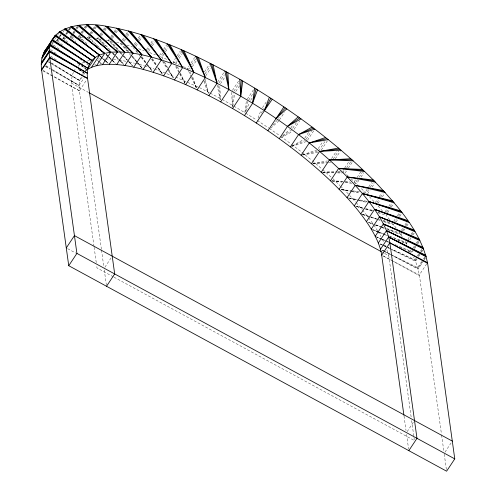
<?xml version="1.0" encoding="UTF-8"?>
<svg xmlns="http://www.w3.org/2000/svg" width="496" height="496" viewBox="0 0 496 496"><rect width="100%" height="100%" fill="white"/><g stroke="black" fill="none" stroke-linecap="round" stroke-linejoin="round"><path stroke-width="0.37" stroke-dasharray="2.48 1.86" d="M232.649 106.231L233.083 92.43M94.023 246.462L71.356 83.099L72.224 74.884L73.6 72.224M232.872 106.249L234.465 94.073M244.85 112.555L246.345 101.141M245.322 112.015L247.926 101.258M246.276 110.658L249.141 102.895M258.063 118.079L260.933 110.31M261.311 113.162L262.328 111.191M73.941 71.56L75.652 68.243M52.223 43.115L53.041 41.887M54.672 39.42L55.893 37.572M57.524 35.111L59.563 32.029M56.488 40.753L57.71 38.905M59.34 36.437L60.568 34.59M56.612 41.069L57.834 39.221M59.47 36.76L60.692 34.912M62.744 45.13L57.251 40.858L58.478 39.01M60.109 36.543L61.33 34.695M62.961 32.234L65.001 29.152M62.787 38.521L64.009 36.673M65.639 34.212L66.861 32.364M68.491 29.896L69.719 28.049M64.238 37.076L63.017 38.924L62.378 39.141M66.278 33.995L68.318 30.919M68.727 30.299L71.176 26.604M64.579 37.56L63.761 38.793L69.124 43.202M66.613 34.478L67.84 32.631M69.471 30.169L71.511 27.088M70.116 37.119L71.343 35.272M72.974 32.81L74.195 30.963M75.826 28.495L77.054 26.648M71.678 35.755L70.451 37.603L69.713 37.739M73.309 33.294L74.53 31.446M76.57 28.365L78.61 25.284M73.334 34.478L71.294 37.553L75.913 41.571M73.743 33.858L75.373 31.397M77.004 28.935L79.044 25.854M79.261 35.321L78.033 37.169L82.807 37.268M80.891 32.854L82.522 30.392M84.153 27.931L85.374 26.083M80.104 35.272L78.876 37.119L84.029 41.732M81.735 32.81L82.956 30.957M84.996 27.881L87.036 24.8M80.631 35.923L79.813 37.157L87.73 44.46M82.262 33.461L83.483 31.614M85.523 28.532L87.563 25.451M88.995 39.004L87.302 37.436L88.524 35.588M90.154 33.127L91.382 31.279M93.012 28.811L95.052 25.73M89.051 36.239L88.238 37.473L87.302 37.436M90.681 33.778L91.909 31.93M93.949 28.849L96.391 25.153M90.074 36.357L89.261 37.591L100.787 48.924M91.704 33.895L92.932 32.048M94.972 28.966L97.011 25.885M98.264 37.312L97.452 38.539L105.679 46.636M99.894 34.844L101.525 32.383M103.156 29.915L104.792 27.454M100.514 35.582L102.145 33.114M104.185 30.033L106.218 26.958M101.618 35.78L103.249 33.319M104.879 30.851L107.328 27.156M84.977 70.971L86.199 69.124M82.169 76.961L79.726 80.656L48.565 62.118M83.799 74.493L86.657 70.184M109.232 39.24L108.419 40.474L119.493 52.136M110.862 36.778L112.09 34.931M114.13 31.849L115.76 29.388M85.213 76.198L79.1 85.442L52.756 70.668M106.206 40.071L109.523 40.672L111.154 38.211M111.563 37.597L114.415 33.282M114.824 32.668L117.682 28.353M112.332 38.496L113.968 36.028M116.002 32.953L117.639 30.485M101.407 249.339L79.403 90.762L86.744 79.676M122.177 40.145L123.808 37.677M125.848 34.602L127.887 31.521M122.952 41.044L124.583 38.576M126.623 35.501L129.072 31.8M124.198 41.404L125.829 38.942M127.46 36.475L129.09 34.013M134.174 44.311L135.805 41.844M138.254 38.149L140.294 35.067M135.011 45.285L137.051 42.21M138.682 39.742L140.721 36.667M135.91 46.345L137.547 43.877M139.581 40.802L142.03 37.107M146.363 49.867L148.812 46.171M150.852 43.09L153.301 39.395M147.672 50.307L149.302 47.845M151.342 44.764L153.791 41.069M148.62 51.441L150.66 48.36M152.297 45.899L154.74 42.203M159.489 55.564L161.938 51.869M163.568 49.402L166.83 44.473M162.886 52.998L160.437 56.693L168.15 59.923M164.517 50.536L167.375 46.221M163.878 54.2L161.839 57.282L162.955 59.278M165.509 51.739L167.958 48.044M173.798 63.308L173.054 61.975L175.503 58.28M177.134 55.819L180.395 50.89M173.054 61.975L174.456 62.564L176.086 60.103M178.126 57.021L182.206 50.859M175.894 63.221L177.115 61.374M179.155 58.292L182.416 53.363M188.325 70.531L187.383 68.46L189.013 65.999M191.053 62.918L194.723 57.375M188.815 69.118L189.633 67.884M191.673 64.802L196.565 57.412M190.687 69.217L191.909 67.369M192.318 66.755L196.397 60.593M204.42 71.889L209.721 63.885M205.065 73.842L210.366 65.838M205.728 75.851L210.62 68.46M217.558 82.082L223.671 72.844M219.034 82.863L224.335 74.853M220.522 83.694L225.01 76.917M104.885 267.257L111.408 257.405M232.413 90.365L238.526 81.127M233.895 91.196L239.196 83.192M235.786 91.462L239.456 85.92M247.256 99.144L253.785 89.292M248.744 100.031L252.824 93.868M250.623 100.341L252.253 97.873M262.415 107.756L267.307 100.366M263.481 109.3L264.294 108.072M278.43 118.346L279.248 117.112M279.446 119.958L284.338 112.567M290.848 127.943L292.888 124.868M292.683 128.328L296.354 122.785M294.072 129.351L299.782 120.726M304.767 138.167L308.841 132.004M306.15 139.19L311.457 131.186M307.495 140.238L314.018 130.38M318.227 148.595L323.119 141.205M318.754 150.871L324.868 141.633M321.265 150.083L327.379 140.845M331.564 158.546L336.455 151.156M333.256 158.993L338.557 150.982M335.296 158.825L340.194 151.435M343.058 170.432L344.28 168.584M344.689 167.964L348.769 161.808M341.608 172.131L343.877 172.112L345.098 170.264M346.729 167.797L350.808 161.64M345.03 173.178L346.661 170.711M348.291 168.249L352.371 162.087M354.268 181.703L355.496 179.856M357.126 177.394L360.797 171.852M357.467 179.688L355.427 182.77L353.915 182.652M359.098 177.227L362.359 172.298M358.949 180.135L356.506 183.83L354.969 183.656M360.989 177.053L363.847 172.744M367.17 189.23L365.13 192.312L362.83 192.045M368.801 186.769L371.653 182.454M368.652 189.677L366.209 193.372L360.815 188.071M370.283 187.209L373.141 182.9M367.61 193.8L370.053 190.104M372.093 187.029L374.542 183.334M375.156 202.796L377.605 199.101M379.235 196.639L381.684 192.944M376.966 202.616L379.006 199.535M380.637 197.067L383.086 193.372M377.871 203.639L379.911 200.564M382.36 196.869L384.394 193.787M385.107 211.866L387.147 208.791M388.777 206.324L391.226 202.628M386.421 212.282L388.461 209.2M390.092 206.739L392.131 203.658M389.707 219.716L386.006 215.134L387.233 213.286M387.636 212.666L389.676 209.591M391.307 207.123L393.756 203.428M393.706 221.309L395.746 218.228M397.377 215.766L399.416 212.685M394.109 222.927L396.961 218.612M398.592 216.151L400.632 213.069M396.037 222.053L397.668 219.585M399.708 216.504L401.338 214.043M402.194 236.673L399.671 232.903L400.898 231.055M401.301 230.435L402.938 227.974M404.972 224.893L406.608 222.431M402.423 230.795L404.054 228.327M405.685 225.866L407.315 223.398M401.803 233.573L400.985 234.806L387.302 229.617M403.434 231.111L405.065 228.644M406.695 226.182L408.735 223.101M407.861 239.196L409.082 237.348M411.122 234.267L412.753 231.806M407.241 241.98L406.422 243.214L406.918 244.1L408.146 242.253M407.65 241.366L410.093 237.665M411.723 235.203L413.36 232.742M409.777 239.791L410.998 237.944M413.038 234.862L414.259 233.015M412.926 248.149L414.557 245.681M416.187 243.22L417.818 240.752M412.604 250.269L411.382 252.117L411.767 252.96L412.988 251.112M414.241 247.802L415.462 245.954M417.093 243.493L418.723 241.031M414.625 248.645L415.846 246.797M417.886 243.716L419.108 241.868M415.66 258.459L414.842 259.693L391.648 249.11M417.291 255.998L418.512 254.15M420.552 251.069L421.774 249.221M416.448 258.689L415.226 260.536L417.93 268.41L419.48 275.702L441.483 434.273M418.078 256.221L419.306 254.374M420.937 251.912L422.158 250.065M417.13 258.856L415.499 261.324L392.069 249.798M418.76 256.395L419.982 254.547M421.612 252.08L422.84 250.232M421.743 261.466L417.663 267.623L385.28 251.695M423.373 258.999L424.595 257.151M422.418 261.634L417.93 268.41L391.356 254.876M424.049 259.172L425.27 257.325M423.795 260.518L418.085 269.142L392.77 255.806M424.204 259.898L425.425 258.05M426.665 263.884L419.325 274.97L393.328 261.28M407.173 431.644L413.701 421.792M444.962 452.197L451.484 442.339M272.788 125.19L277.208 120.193M270.704 128.228L278.634 121.191M282.677 135.718L289.466 129.679M78.027 66.266L79.806 64.778M282.931 136.164L291.462 130.175M53.642 42.718L51.813 43.735L59.867 49.681M281.213 137.659L292.2 131.558M292.318 145.855L303.304 139.76M291.741 146.339L304.656 140.721M81.586 63.296L84.363 62.236M87.147 61.175L89.925 60.115M57.251 40.858L58.72 40.362M291.797 146.456L306.677 141.465M302.529 154.814L316.702 150.065M302.585 154.919L317.285 151.237M65.993 38.397L63.017 38.924L64.815 40.362M302.628 155.019L317.769 152.334M312.926 163.488L327.31 160.933M98.264 59.043L99.777 58.85M312.908 163.587L326.387 162.049M73.544 37.429L70.451 37.603L71.616 38.589M312.939 163.668L327.49 162.831M328.259 162.787L332.853 162.521M322.741 172.193L337.292 171.356M338.055 171.312L340.355 171.176M322.722 172.267L334.806 172.18M337.832 172.155L340.851 172.131M100.533 58.751L105.022 58.919M105.766 58.95L111.749 59.173M322.747 172.335L336.579 172.856M337.348 172.887L341.955 173.061M331.985 180.866L344.28 181.331M345.049 181.356L349.661 181.53M331.967 180.928L342.562 181.759M345.588 182.001L350.883 182.416M91.493 37.851L88.238 37.473L93.26 42.253M95.957 38.366L101.054 39.128M331.985 180.984L341.942 182.144M345.011 182.497L351.906 183.297M341.372 189.553L352.104 190.799M352.867 190.886L359.767 191.692M341.335 189.627L350.381 190.991M351.131 191.103L359.426 192.349M113.243 59.229L118.358 60.041M119.083 60.159L126.387 61.312M341.353 189.701L351.236 191.506M351.999 191.648L360.363 193.173M348.552 197.947L356.915 199.473M359.953 200.024L366.792 201.271M356.736 199.727L348.527 197.985L358.292 200.372M357.486 199.888L367.939 202.101M116.51 42.352L121.322 43.505L128.272 51.745M359.042 200.551L367.3 202.529M355.768 206.255L364.777 208.419M365.527 208.599L372.285 210.217M129.326 61.919L134.503 63.221M135.241 63.414L144.113 65.652M363.103 208.246L355.744 206.286L362.39 208.258M366.048 209.033L372.676 210.794M377.834 212.17L381.517 213.15M126.84 45.111L132.544 46.773M365.341 209.114L371.981 211.048M377.89 212.772L386.006 215.134M362.216 214.346L370.338 216.709M371.076 216.926L376.979 218.643M382.887 220.36L391.003 222.729M362.192 214.371L368.702 216.423M369.421 216.647L376.656 218.922M377.382 219.151L380.271 220.063M383.166 220.974L393.291 224.161L396.18 228.117M144.82 65.887L154.002 68.919M154.709 69.155L174.983 76.75M138.582 48.751L144.156 50.629M362.911 214.65L367.97 216.355M370.865 217.329L378.095 219.765M378.82 220.013L380.265 220.497M383.879 221.718L393.998 225.128M368.584 222.419L372.924 223.882M375.813 224.855L381.598 226.808M382.323 227.05L383.768 227.54M386.657 228.513L399.671 232.903M372.918 224.025L368.584 222.468L374.337 224.694M375.813 225.06L380.147 226.616M380.866 226.877L383.761 227.912M386.651 228.947L400.384 233.87M149.662 52.607L155.459 54.802M375.057 224.967L381.542 227.428M382.261 227.701L384.419 228.52M378.454 231.892L372.688 229.704L376.991 231.452M379.173 232.165L388.535 235.718M389.255 235.991L405.821 242.277M175.677 77.029L200.124 87.953L209.486 92.789M377.71 231.744L387.041 235.47M389.912 236.617L406.422 243.214L405.015 241.031M372.676 229.76L378.386 232.147M379.099 232.45L386.942 235.736M397.643 240.219L406.918 244.1M381.542 239.171L376.625 236.927L381.635 238.973M382.348 239.27L388.771 241.961M395.194 244.652L410.886 251.224M376.638 236.908L380.178 238.458M380.891 238.768L388.69 242.184M400.036 247.151L411.382 252.117L410.167 249.928M174.456 62.564L179.273 64.759M183.328 66.613L186.707 68.15M187.383 68.46L188.337 68.894M382.242 239.494L384.357 240.455M387.165 241.738L388.573 242.377M408.251 251.354L411.767 252.96M380.401 243.982L383.21 245.266M383.916 245.582L387.432 247.188M388.132 247.51L390.941 248.787M381.777 244.671L380.382 244.007L383.117 245.39M382.472 244.999L385.956 246.655M386.657 246.983L389.441 248.304M390.141 248.639L415.226 260.536L413.614 256.996M383.805 245.731L387.246 247.423M387.94 247.764L389.317 248.44M384.561 251.484L381.821 250.04L384.592 251.354M381.821 250.015L383.179 250.709M383.861 251.057L390.674 254.529M210.155 93.13L221.495 99.057M385.243 251.844L392.088 255.446M392.64 260.915L382.379 255.514L391.139 260.288M71.356 83.099L88.344 92.337M381.963 252.011L384.003 253.121M384.679 253.487L388.759 255.707L411.215 417.533M42.966 70.947L79.403 90.762A177.853 55.856 33.5 0 1 81.276 76.44M391.815 260.654L419.48 275.702M67.63 248.676L75.727 253.078M113.317 276.805L97.005 267.933L96.683 265.633M113.993 277.177L414.408 440.541L413.98 437.478M45.322 66.501L50.053 69.149M42.929 70.308L79.403 90.762M222.152 99.429L233.25 105.772M233.901 106.144L244.962 112.71M45.886 66.247L50.536 68.932M51.2 69.316L79.1 85.442L52.582 69.663M45.954 65.72L49.929 68.088M48.515 61.56L49.817 62.353M50.468 62.75L79.726 80.656L51.268 62.75M245.607 113.119L256.618 120.013M257.269 120.423L268.72 128.061M78.647 69.428L83.756 72.819L78.752 69.316M50.648 56.098L57.034 60.332M78.69 69.366L83.756 72.819M269.353 128.495L280.097 135.836M77.754 63.246L86.509 69.378L84.035 67.524M50.604 49.6L56.86 53.977M51.28 44.026L53.797 45.837M77.698 63.029L86.509 69.366M79.627 58.751L88.3 65.162M280.705 136.288L291.009 143.958M291.611 144.404L301.246 151.733M95.914 65.255L94.736 64.263M301.835 152.21L311.854 160.344M312.443 160.822L322.189 169.167M100.093 62.713L101.283 63.693L99.584 62.161M98.4 61.231L101.308 63.693M343.058 171.399L343.877 172.112M79.193 38.173L80.346 39.178M99.975 56.253L105.171 60.772M105.747 61.275L108.06 63.283M97.278 60.152L99.008 61.659M322.753 169.669L331.179 177.165M100.626 56.6L104.061 59.675M104.631 60.183L108.066 63.265M346.661 174.679L348.291 176.185M351.007 178.696L357.579 184.89M105.958 54.653L108.221 56.742M108.785 57.263L112.177 60.394M112.741 60.915L115.004 63.004L111.674 59.787M100.167 55.936L105.257 60.636M105.822 61.157L108.078 63.246M96.05 44.913L98.282 47.033M106.094 54.473L107.21 55.533M107.768 56.067L111.116 59.253M332.866 178.665L339.915 185.591M340.461 186.124L347.51 193.056L355.669 202.058M112.263 53.109L113.913 54.727M116.107 56.885L119.951 60.661M120.497 61.2L123.789 64.443M106.274 54.318L108.469 56.476M109.015 57.015L115.599 63.488M98.475 38.657L108.178 48.527M113.026 53.456L114.105 54.554M114.644 55.106L123.808 64.424L115.921 56.079M369.322 196.652L374.629 202.238M120.02 52.694L122.655 55.471M123.182 56.023L126.877 59.911M128.985 62.13L132.147 65.466M99.578 38.862L112.759 52.743M113.286 53.301L115.394 55.521M109.523 40.672L118.792 50.809M119.307 51.367L121.886 54.182M122.4 54.746L127.546 60.376M128.061 60.94L132.184 65.441M356.178 202.622L362.111 209.473M378.02 205.97L382.36 210.905M120.137 43.22L127.305 51.367M129.351 53.692L137.026 62.415M137.535 62.998L142.141 68.231L136.71 61.746M110.701 40.957L120.423 52.012M120.937 52.588L121.96 53.754M124.006 56.079L128.613 61.318M129.121 61.895L132.705 65.968M131.248 55.273L136.214 61.157M133.021 47.368L137.336 52.706M139.252 55.081L140.684 56.866M141.168 57.455L146.915 64.579M147.393 65.174L151.708 70.519M124.961 46.835L128.793 51.584M132.624 56.333L137.417 62.273M137.894 62.868L142.209 68.206M362.576 210.062L368.131 217.105M368.596 217.694L373.426 224.452M136.152 50.201L138.508 53.27M141.341 56.953L146.06 63.091M146.537 63.705L151.726 70.457M151.416 59.136L157.282 67.171M157.728 67.791L162.694 74.586M141.862 56.848L147.275 64.263M147.727 64.883L151.788 70.444M152.005 59.012L156.302 65.236M158.013 67.729L162.738 74.58L158.193 67.475M373.848 225.091L377.623 230.82M378.039 231.458L380.959 236.635M162.409 61.318L166.978 68.386M168.64 70.953L173.216 78.021M152.371 58.478L156.531 64.902M163.165 61.213L167.45 68.318M167.84 68.969L173.296 78.008M175.652 66.644L179.366 73.309M179.732 73.978L184.934 83.309M164.443 61.95L168.15 68.615M168.522 69.279L173.346 77.946M382.286 239.246L383.619 241.856M176.21 66.011L184.971 83.266M188.641 71.226L191.165 76.756M191.481 77.444L196.218 87.811M177.469 66.675L179.05 70.128M180.308 72.893L185.045 83.26M189.968 71.982L190.83 74.127M192.268 77.711L196.298 87.736M203.937 81.313L208.122 93.49M192.739 76.998L196.422 87.736M385.28 245.123L385.745 246.531M386.905 250.065L388.759 255.707M204.687 80.767L208.233 93.409M217.056 84.797L220.212 99.64M205.387 79.31L208.382 93.409M441.595 435.042L443.827 451.131M444.249 454.169L446.406 469.718M411.643 420.602L413.875 436.709M404.017 416.026L406.038 430.578M406.565 434.36L408.617 449.171M218.426 85.572L220.379 99.646M101.513 250.108L103.856 266.96M104.272 269.973L106.33 284.785M94.128 247.225L96.255 262.57M231.638 92.368L232.488 106.993M219.796 86.465L220.553 99.56M82.404 74.555A177.853 55.856 33.5 0 1 86.509 70.271"/><path stroke-width="0.74" d="M241.236 80.11C289.416 108.252 334.924 141.459 374.362 181.052C396.496 204.873 420.806 230.497 427.639 263.382L454.764 458.881L446.611 471.2L68.746 265.713L76.905 253.394L49.774 57.896C43.859 25.296 84.041 21.427 106.628 26.338C154.659 34.621 199.125 56.383 241.236 80.11L240.734 96.218L232.574 108.537M68.746 265.713L41.621 70.215C40.498 61.839 41.912 52.21 48.608 46.407M242.724 80.991L240.734 96.218L239.754 79.273M254.597 88.059L252.607 103.28L244.454 115.599M256.085 88.939L252.607 103.28L257.554 89.869M269.347 97.284L264.399 110.701L256.24 123.02M270.822 98.214L264.399 110.701L272.273 99.181M44.268 51.857L52.427 39.537L89.435 64.12L51.925 40.517M43.766 52.836L55.211 35.464L91.909 60.5L55.633 35.086L47.48 47.405M42.21 57.052L50.369 44.733L87.879 68.336L50.096 45.855L41.937 58.175M42.017 57.579L50.17 45.26L87.879 68.336M41.311 62.961L49.47 50.642L87.253 73.123L49.426 51.906L41.273 64.226M41.236 63.562L49.389 51.243L87.253 73.123M41.583 69.552L49.736 57.232L87.563 78.442A177.853 55.856 33.5 0 1 228.842 89.547A177.853 55.856 33.5 0 1 389.85 242.829L427.639 263.382M41.621 70.215L49.774 57.896L87.563 78.442L114.688 273.947L106.535 286.266M87.544 69.198L95.294 57.493L59.973 31.415M91.4 67.45L99.56 55.13L65.41 28.539M96.522 65.732L104.681 53.413L71.92 26.474M102.474 64.672L110.627 52.353L79.453 25.234M109.213 64.288L117.366 51.968L87.972 24.837M116.696 64.567L124.856 52.247L97.414 25.271M124.887 65.522L133.046 53.202L107.737 26.542M133.728 67.134L141.887 54.814L118.86 28.638M143.164 69.397L151.323 57.077L130.721 31.552M153.14 72.298L161.299 59.979L143.251 35.259M163.593 75.826L171.752 63.507L156.37 39.736M174.462 79.949L182.621 67.63L169.998 44.962M66.278 247.944L74.437 235.625L452.302 441.105M185.671 84.642L193.831 72.323L184.047 50.902M197.16 89.881L205.319 77.562L198.437 57.517M208.859 95.635L217.012 83.316L213.069 64.765M220.683 101.866L228.842 89.547L227.862 72.608M267.877 130.746L283.91 106.907M279.279 138.731L287.432 126.412L298.189 116.858M290.377 146.928L298.536 134.608L312.108 127.081M301.115 155.291L309.268 142.972L325.568 137.51M311.407 163.754L319.567 151.435L338.495 148.081M321.21 172.279L329.369 159.96L350.808 158.726M330.448 180.811L338.607 168.491L362.427 169.384M339.078 189.286L347.231 176.967L373.283 179.992M347.033 197.668L355.186 185.349L383.315 190.476M354.268 205.896L362.427 193.576L392.448 200.781M360.741 213.919L368.9 201.599L400.638 210.837M366.414 221.687L374.573 209.368L407.83 220.584M371.25 229.158L379.409 216.839L413.974 229.958M375.218 236.282L383.371 223.963L419.046 238.905M378.293 243.021L386.446 230.702L423.001 247.374M380.457 249.321L388.61 237.001L425.816 255.304M403.911 415.257L381.697 255.149L389.85 242.829L427.484 262.651M408.822 450.653L416.981 438.334L389.85 242.829M285.361 107.874L276.03 118.426L286.787 108.872M299.615 117.856L287.432 126.412L301.004 118.879M313.491 128.104L298.536 134.608L314.836 129.146M326.907 138.551L309.268 142.972L328.197 139.612M339.785 149.135L319.567 151.435L341.006 150.201M352.03 159.793L329.369 159.96L353.189 160.859M363.58 170.45L338.607 168.491L364.659 171.511M374.362 181.052L347.231 176.967L375.36 182.1M384.307 191.524L355.186 185.349L385.212 192.553M393.353 201.81L362.427 193.576L394.165 202.814M401.45 211.842L368.9 201.599L402.157 212.809M408.537 221.551L374.573 209.368L409.144 222.487M414.582 230.894L379.409 216.839L415.078 231.781M419.542 239.797L383.371 223.963L419.926 240.641M423.386 248.217L386.446 230.702L423.652 249.004M426.089 256.091L388.61 237.001L426.244 256.823M89.026 92.709L381.281 251.639M76.905 253.394L454.764 458.881M52.117 39.99L89.435 64.12M54.901 35.917L91.909 60.5M59.018 32.085L95.294 57.493L59.439 31.713M64.238 29.047L99.56 55.13L64.771 28.749M70.531 26.821L104.681 53.413L71.176 26.604M77.866 25.42L110.627 52.353L78.61 25.284M86.192 24.85L117.366 51.968L87.036 24.8M95.455 25.116L124.856 52.247L96.391 25.153M105.605 26.22L133.046 53.202L106.628 26.338M116.572 28.154L141.887 54.814L117.682 28.353M128.297 30.901L151.323 57.077L129.475 31.186M140.703 34.453L161.299 59.979L141.949 34.813M153.704 38.781L171.752 63.507L155.012 39.221M167.239 43.859L182.621 67.63L168.597 44.373M181.207 49.656L193.831 72.323L182.609 50.245M195.536 56.141L205.319 77.562L196.974 56.798M210.13 63.271L217.012 83.316L211.594 63.99M224.899 70.996L228.842 89.547L226.374 71.777M87.693 69.44A177.853 55.856 33.5 0 1 251.205 119.796A177.853 55.856 33.5 0 1 381.697 255.149"/></g></svg>
